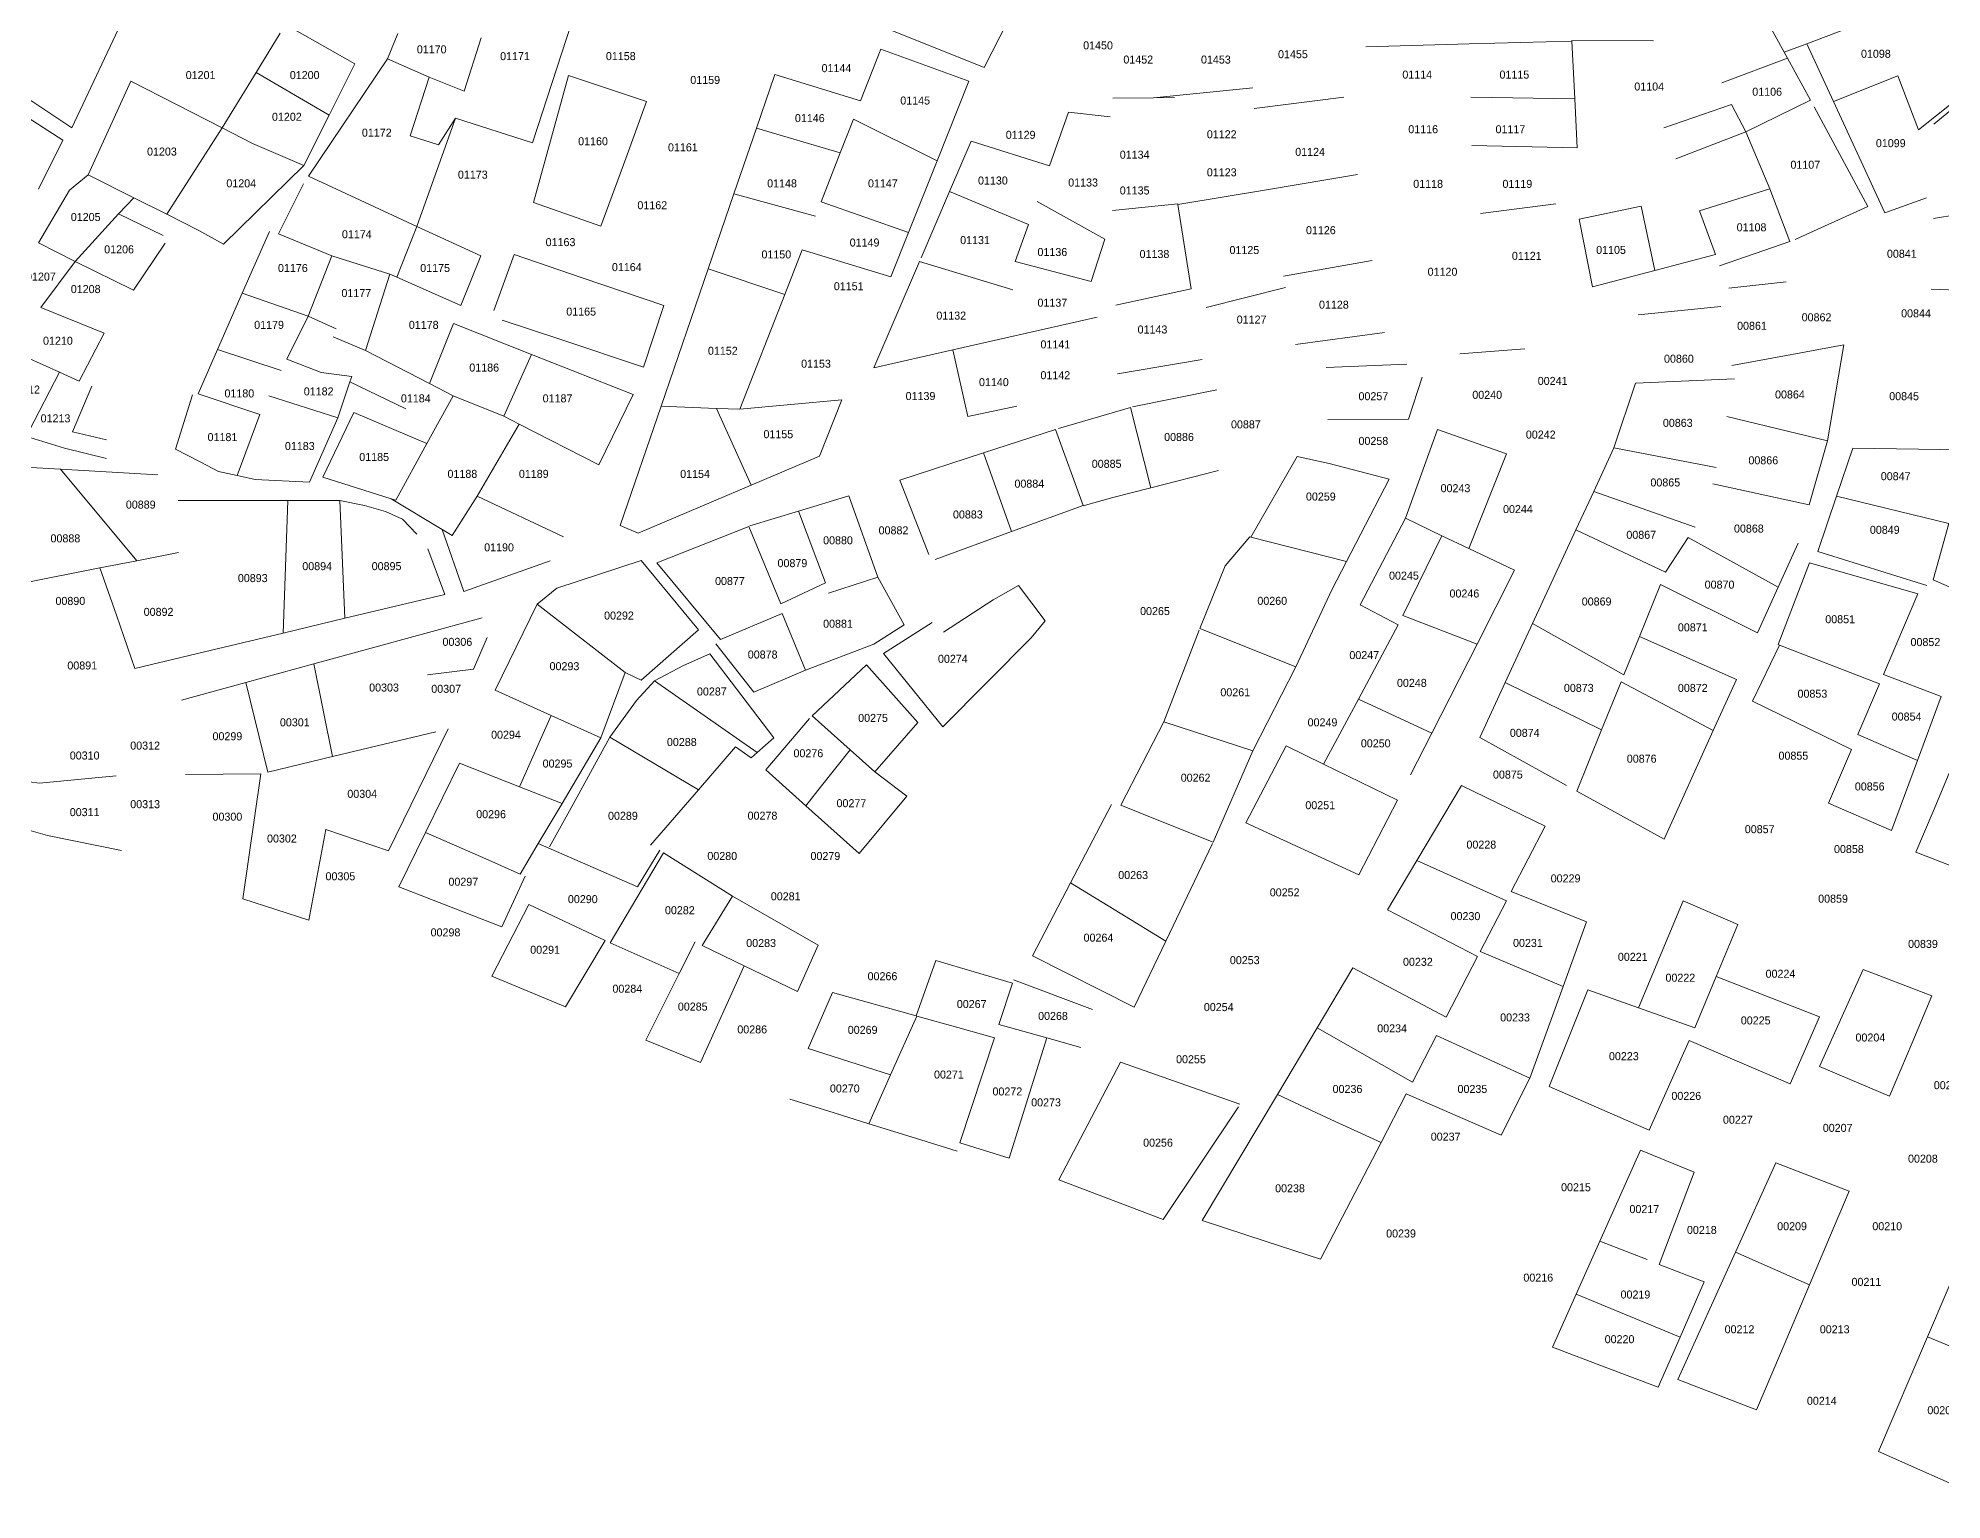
# Model space of a CAD drawing. Header units: metres. Extents: x 245232 to 248406, y 1633796 to 1637634.
# Drawn here: x 246330.6 to 246687.4, y 1634234 to 1634507.8 of the extents above; entities that cross this region are included whole.
import ezdxf
from ezdxf.enums import TextEntityAlignment as Align

# ---------------------------------------------------------------- set-up
doc = ezdxf.new("R2010")
doc.units = ezdxf.units.M
doc.header["$MEASUREMENT"] = 0
doc.layers.add('historique_numero_parcelle', color=7, linetype='Continuous')
doc.layers.add('LIMITES_PARCELLES', color=7, linetype='Continuous', lineweight=0, true_color=0xffffff)
doc.styles.add('Style-FANCY', font='FANCY.shx')

msp = doc.modelspace()

# ---------------------------------------------------------------- linework, layer by layer
at = {"layer": 'limites_parcelles'}
for p, q in [((246646.624, 1634525.612), (246657.834, 1634505.199)), ((246347.637, 1634513.843), (246336.945, 1634491.057)), ((246376.862, 1634510.453), (246389.944, 1634503.041)), ((246430.563, 1634510.64), (246423.231, 1634488.228)), ((246494.343, 1634507.77), (246487.597, 1634510.475)), ((246512.363, 1634511.036), (246507.917, 1634502.326)), ((246662.051, 1634506.786), (246672.928, 1634510.878)), ((246371.447, 1634501.419), (246375.946, 1634508.748)), ((246396.111, 1634503.971), (246398.001, 1634508.706)), ((246410.437, 1634497.912), (246413.653, 1634507.91)), ((246507.917, 1634502.326), (246494.343, 1634507.77)), ((246579.448, 1634506.213), (246598.814, 1634506.753)), ((246598.814, 1634506.753), (246618.062, 1634507.291)), ((246618.062, 1634507.291), (246618.056, 1634507.41)), ((246618.056, 1634507.41), (246633.373, 1634507.333)), ((246618.573, 1634496.458), (246618.062, 1634507.291)), ((246657.834, 1634505.199), (246662.051, 1634506.786)), ((246667.053, 1634495.949), (246662.051, 1634506.786)), ((246396.111, 1634503.971), (246381.282, 1634481.958)), ((246389.944, 1634503.041), (246385.135, 1634493.421)), ((246403.896, 1634500.54), (246396.111, 1634503.971)), ((246484.749, 1634496.105), (246488.524, 1634505.744)), ((246488.524, 1634505.744), (246505.06, 1634499.787)), ((246658.434, 1634504.106), (246646.162, 1634499.46)), ((246657.834, 1634505.199), (246658.434, 1634504.106)), ((246662.78, 1634496.19), (246658.434, 1634504.106)), ((246339.993, 1634482.196), (246347.988, 1634499.786)), ((246347.988, 1634499.786), (246365.079, 1634491.044)), ((246365.079, 1634491.044), (246371.447, 1634501.419)), ((246371.447, 1634501.419), (246385.135, 1634493.421)), ((246400.344, 1634489.551), (246403.916, 1634500.531)), ((246403.916, 1634500.531), (246403.896, 1634500.54)), ((246403.896, 1634500.54), (246410.437, 1634497.912)), ((246423.416, 1634477.023), (246430.031, 1634500.836)), ((246430.031, 1634500.836), (246444.621, 1634495.931)), ((246465.211, 1634490.962), (246468.659, 1634501.028)), ((246468.659, 1634501.028), (246484.749, 1634496.105)), ((246505.06, 1634499.787), (246499.093, 1634484.84)), ((246679.121, 1634500.794), (246667.053, 1634495.949)), ((246683.036, 1634490.635), (246679.121, 1634500.794)), ((246685.894, 1634491.692), (246694.747, 1634499.011)), ((246336.945, 1634491.057), (246325.092, 1634498.888)), ((246444.621, 1634495.931), (246440.738, 1634485.314)), ((246539.655, 1634496.663), (246532.03, 1634496.593)), ((246558.24, 1634498.501), (246539.655, 1634496.663)), ((246543.565, 1634496.699), (246539.655, 1634496.663)), ((246558.508, 1634494.64), (246575.336, 1634496.757)), ((246618.573, 1634496.458), (246599.083, 1634496.752)), ((246619.007, 1634487.285), (246618.573, 1634496.458)), ((246650.624, 1634490.294), (246662.78, 1634496.19)), ((246676.686, 1634475.077), (246667.053, 1634495.949)), ((246689.757, 1634496.032), (246683.036, 1634490.635)), ((246324.894, 1634495.371), (246335.252, 1634488.728)), ((246385.135, 1634493.421), (246380.421, 1634483.995)), ((246408.811, 1634492.858), (246401.601, 1634472.567)), ((246408.811, 1634492.858), (246405.636, 1634487.831)), ((246423.231, 1634488.228), (246408.811, 1634492.858)), ((246480.927, 1634486.347), (246483.401, 1634492.664)), ((246483.401, 1634492.664), (246499.093, 1634484.84)), ((246520.162, 1634483.925), (246523.689, 1634493.992)), ((246523.689, 1634493.992), (246531.521, 1634493.099)), ((246647.978, 1634495.374), (246635.278, 1634491.034)), ((246650.624, 1634490.294), (246647.978, 1634495.374)), ((246663.457, 1634494.957), (246673.511, 1634476.304)), ((246335.252, 1634488.728), (246330.701, 1634479.521)), ((246365.079, 1634491.044), (246354.707, 1634474.839)), ((246370.79, 1634488.122), (246365.079, 1634491.044)), ((246405.636, 1634487.831), (246400.344, 1634489.551)), ((246460.998, 1634478.665), (246465.211, 1634490.962)), ((246465.211, 1634490.962), (246480.927, 1634486.347)), ((246501.394, 1634479.074), (246505.452, 1634488.511)), ((246505.452, 1634488.511), (246520.162, 1634483.925)), ((246637.5, 1634485.214), (246650.624, 1634490.294)), ((246650.624, 1634490.294), (246655.175, 1634479.604)), ((246380.421, 1634483.995), (246370.79, 1634488.122)), ((246440.738, 1634485.314), (246436.088, 1634472.601)), ((246480.927, 1634486.347), (246477.324, 1634477.147)), ((246499.093, 1634484.84), (246493.733, 1634471.412)), ((246599.327, 1634487.7), (246619.007, 1634487.285)), ((246336.5, 1634479.338), (246339.993, 1634482.196)), ((246339.993, 1634482.196), (246348.547, 1634477.918)), ((246380.421, 1634483.995), (246365.315, 1634469.221)), ((246381.282, 1634481.958), (246401.601, 1634472.567)), ((246561.16, 1634479.477), (246577.838, 1634482.267)), ((246330.685, 1634469.506), (246336.5, 1634479.338)), ((246348.547, 1634477.918), (246345.641, 1634474.933)), ((246354.707, 1634474.839), (246348.547, 1634477.918)), ((246380.33, 1634480.545), (246375.659, 1634471.202)), ((246456.187, 1634464.619), (246460.998, 1634478.665)), ((246476.274, 1634474.464), (246460.998, 1634478.665)), ((246496.067, 1634466.687), (246501.394, 1634479.074)), ((246516.227, 1634472.893), (246501.394, 1634479.074)), ((246544.197, 1634476.64), (246561.16, 1634479.477)), ((246655.175, 1634479.604), (246641.945, 1634475.477)), ((246655.175, 1634479.604), (246658.865, 1634469.734)), ((246684.518, 1634477.934), (246676.686, 1634475.077)), ((246337.528, 1634465.992), (246345.641, 1634474.933)), ((246345.641, 1634474.933), (246354.069, 1634470.871)), ((246360.736, 1634471.824), (246354.707, 1634474.839)), ((246436.088, 1634472.601), (246423.416, 1634477.023)), ((246477.324, 1634477.147), (246493.733, 1634471.412)), ((246517.82, 1634477.243), (246530.515, 1634470.179)), ((246531.952, 1634475.52), (246544.176, 1634476.776)), ((246544.176, 1634476.776), (246544.197, 1634476.64)), ((246546.686, 1634460.861), (246544.197, 1634476.64)), ((246615.017, 1634476.822), (246600.915, 1634474.982)), ((246631.045, 1634476.324), (246619.411, 1634473.89)), ((246633.616, 1634464.322), (246631.045, 1634476.324)), ((246641.945, 1634475.477), (246644.936, 1634467.308)), ((246673.511, 1634476.304), (246659.885, 1634470.086)), ((246685.832, 1634474.074), (246701.02, 1634476.576)), ((246365.315, 1634469.221), (246360.736, 1634471.824)), ((246368.874, 1634460.066), (246373.939, 1634471.599)), ((246375.659, 1634471.202), (246385.656, 1634467.019)), ((246401.601, 1634472.567), (246397.85, 1634463.027)), ((246401.601, 1634472.567), (246413.59, 1634467.027)), ((246493.733, 1634471.412), (246490.42, 1634463.114)), ((246513.693, 1634465.972), (246516.227, 1634472.893)), ((246619.411, 1634473.89), (246621.929, 1634461.239)), ((246337.528, 1634465.992), (246330.685, 1634469.506)), ((246354.413, 1634469.416), (246348.452, 1634460.641)), ((246385.656, 1634467.019), (246381.211, 1634455.748)), ((246396.548, 1634463.602), (246385.656, 1634467.019)), ((246413.59, 1634467.027), (246409.839, 1634457.732)), ((246416.008, 1634456.782), (246419.846, 1634467.269)), ((246419.846, 1634467.269), (246432.554, 1634462.936)), ((246473.813, 1634468.18), (246470.533, 1634459.806)), ((246490.42, 1634463.114), (246473.813, 1634468.18)), ((246530.515, 1634470.179), (246527.977, 1634462.224)), ((246644.936, 1634467.308), (246633.616, 1634464.322)), ((246658.865, 1634469.734), (246645.73, 1634465.192)), ((246337.528, 1634465.992), (246331.085, 1634457.398)), ((246348.452, 1634460.641), (246337.528, 1634465.992)), ((246391.98, 1634449.332), (246396.548, 1634463.602)), ((246396.548, 1634463.602), (246397.85, 1634463.027)), ((246447.375, 1634438.896), (246456.187, 1634464.619)), ((246456.187, 1634464.619), (246470.533, 1634459.806)), ((246487.208, 1634446.048), (246495.762, 1634465.977)), ((246495.762, 1634465.977), (246513.25, 1634460.664)), ((246527.977, 1634462.224), (246513.693, 1634465.972)), ((246563.999, 1634463.244), (246580.614, 1634466.19)), ((246621.929, 1634461.239), (246633.616, 1634464.322)), ((246364.239, 1634449.509), (246368.874, 1634460.066)), ((246381.211, 1634455.748), (246368.874, 1634460.066)), ((246409.839, 1634457.732), (246397.85, 1634463.027)), ((246432.554, 1634462.936), (246447.859, 1634457.716)), ((246470.533, 1634459.806), (246462.112, 1634438.303)), ((246532.579, 1634457.797), (246546.686, 1634460.861)), ((246564.37, 1634461.122), (246549.526, 1634457.39)), ((246647.444, 1634460.972), (246658.186, 1634462.151)), ((246693.563, 1634460.488), (246685.411, 1634460.826)), ((246331.085, 1634457.398), (246342.983, 1634452.589)), ((246447.859, 1634457.716), (246444.036, 1634446.212)), ((246630.44, 1634456.002), (246645.933, 1634457.564)), ((246342.983, 1634452.589), (246338.326, 1634443.593)), ((246381.212, 1634455.748), (246377.188, 1634447.667)), ((246381.212, 1634455.748), (246381.211, 1634455.748)), ((246386.45, 1634453.366), (246381.212, 1634455.748)), ((246403.95, 1634443.114), (246408.481, 1634454.361)), ((246408.481, 1634454.361), (246423.067, 1634448.595)), ((246428.35, 1634451.441), (246417.587, 1634455.028)), ((246512.511, 1634451.804), (246529.087, 1634455.574)), ((246582.943, 1634452.703), (246566.242, 1634450.421)), ((246334.614, 1634445.252), (246325.442, 1634449.352)), ((246364.239, 1634449.509), (246360.578, 1634441.172)), ((246376.139, 1634445.586), (246364.239, 1634449.509)), ((246391.979, 1634449.332), (246385.927, 1634451.847)), ((246403.95, 1634443.114), (246391.979, 1634449.332)), ((246391.979, 1634449.332), (246391.98, 1634449.332)), ((246444.036, 1634446.212), (246428.35, 1634451.441)), ((246502.006, 1634449.414), (246487.208, 1634446.048)), ((246502.006, 1634449.414), (246512.511, 1634451.804)), ((246504.849, 1634436.959), (246502.006, 1634449.414)), ((246597.038, 1634448.674), (246609.239, 1634449.605)), ((246659.278, 1634448.571), (246669.005, 1634450.367)), ((246669.005, 1634450.367), (246665.935, 1634432.376)), ((246377.188, 1634447.667), (246383.633, 1634445.183)), ((246423.067, 1634448.595), (246417.883, 1634437.015)), ((246423.067, 1634448.595), (246442.136, 1634441.057)), ((246548.772, 1634447.637), (246532.897, 1634444.938)), ((246572.002, 1634446.142), (246587.12, 1634446.733)), ((246648.024, 1634446.492), (246659.278, 1634448.571)), ((246334.614, 1634445.252), (246328.907, 1634434.279)), ((246338.326, 1634443.593), (246334.614, 1634445.252)), ((246340.654, 1634442.64), (246337.056, 1634434.068)), ((246383.633, 1634445.183), (246389.384, 1634444.471)), ((246389.04, 1634443.438), (246386.792, 1634436.675)), ((246389.384, 1634444.471), (246389.04, 1634443.438)), ((246399.52, 1634438.417), (246389.04, 1634443.438)), ((246403.95, 1634443.114), (246408.358, 1634440.825)), ((246535.728, 1634438.733), (246551.497, 1634441.961)), ((246589.994, 1634444.29), (246587.43, 1634436.435)), ((246625.93, 1634431.106), (246629.952, 1634443.171)), ((246629.952, 1634443.171), (246648.495, 1634444.001)), ((246356.344, 1634430.853), (246359.519, 1634441.04)), ((246360.578, 1634441.172), (246372.163, 1634437.333)), ((246373.852, 1634440.846), (246386.792, 1634436.675)), ((246403.454, 1634431.891), (246408.358, 1634440.825)), ((246408.358, 1634440.825), (246417.883, 1634437.015)), ((246442.136, 1634441.057), (246435.666, 1634427.88)), ((246439.71, 1634416.521), (246447.375, 1634438.896)), ((246457.748, 1634438.478), (246447.375, 1634438.896)), ((246464.21, 1634424.093), (246457.748, 1634438.478)), ((246462.112, 1634438.303), (246457.748, 1634438.478)), ((246462.112, 1634438.303), (246481.223, 1634440.076)), ((246481.223, 1634440.076), (246477.016, 1634429.539)), ((246514.005, 1634438.905), (246504.849, 1634436.959)), ((246521.811, 1634434.712), (246535.344, 1634438.622)), ((246535.344, 1634438.622), (246539.108, 1634423.565)), ((246372.163, 1634437.333), (246367.934, 1634425.875)), ((246386.792, 1634436.675), (246381.463, 1634424.668)), ((246383.954, 1634425.59), (246389.759, 1634437.709)), ((246389.759, 1634437.709), (246397.682, 1634434.343)), ((246420.736, 1634435.544), (246412.899, 1634422.056)), ((246417.883, 1634437.015), (246420.736, 1634435.544)), ((246435.666, 1634427.88), (246420.736, 1634435.544)), ((246587.43, 1634436.435), (246572.289, 1634436.397)), ((246665.935, 1634432.376), (246647.057, 1634436.964)), ((246335.574, 1634430.999), (246329.025, 1634433.004)), ((246337.056, 1634434.068), (246343.406, 1634432.586)), ((246397.619, 1634421.262), (246403.454, 1634431.891)), ((246397.682, 1634434.343), (246403.454, 1634431.891)), ((246507.795, 1634430.133), (246521.273, 1634434.536)), ((246521.273, 1634434.536), (246526.457, 1634420.302)), ((246586.878, 1634417.876), (246592.871, 1634434.516)), ((246592.871, 1634434.516), (246605.813, 1634429.952)), ((246662.489, 1634420.381), (246665.935, 1634432.376)), ((246343.406, 1634429.094), (246335.574, 1634430.999)), ((246360.974, 1634428.472), (246356.344, 1634430.853)), ((246364.414, 1634426.62), (246360.974, 1634428.472)), ((246477.016, 1634429.539), (246464.21, 1634424.093)), ((246492.07, 1634424.995), (246507.795, 1634430.133)), ((246513.039, 1634415.392), (246507.795, 1634430.133)), ((246557.899, 1634414.354), (246566.578, 1634429.473)), ((246566.578, 1634429.473), (246572.531, 1634428.15)), ((246572.531, 1634428.15), (246583.776, 1634425.24)), ((246605.813, 1634429.952), (246598.72, 1634412.231)), ((246622.132, 1634422.908), (246625.93, 1634431.106)), ((246645.105, 1634427.406), (246625.93, 1634431.106)), ((246667.652, 1634422.009), (246670.698, 1634431)), ((246670.698, 1634431), (246691.19, 1634430.731)), ((246329.211, 1634427.427), (246334.807, 1634427.091)), ((246334.807, 1634427.091), (246349.111, 1634409.929)), ((246334.807, 1634427.091), (246353.024, 1634425.998)), ((246367.934, 1634425.875), (246364.414, 1634426.62)), ((246371.293, 1634425.165), (246367.934, 1634425.875)), ((246381.463, 1634424.668), (246371.293, 1634425.165)), ((246396.794, 1634421.523), (246383.954, 1634425.59)), ((246464.21, 1634424.093), (246443.044, 1634415.093)), ((246497.522, 1634411.111), (246492.07, 1634424.995)), ((246551.814, 1634426.827), (246539.108, 1634423.565)), ((246583.776, 1634425.24), (246575.815, 1634409.808)), ((246644.473, 1634424.316), (246662.489, 1634420.381)), ((246356.834, 1634421.235), (246377.401, 1634421.235)), ((246377.401, 1634421.235), (246376.543, 1634396.392)), ((246377.401, 1634421.235), (246382.392, 1634421.235)), ((246382.392, 1634421.235), (246387.155, 1634421.235)), ((246387.155, 1634421.235), (246388.096, 1634399.146)), ((246387.155, 1634421.235), (246391.759, 1634420.283)), ((246406.323, 1634415.78), (246396.794, 1634421.523)), ((246396.794, 1634421.523), (246397.619, 1634421.262)), ((246408.203, 1634414.647), (246412.899, 1634422.056)), ((246412.899, 1634422.056), (246429.039, 1634414.383)), ((246473.121, 1634419.239), (246482.568, 1634422.113)), ((246482.568, 1634422.113), (246487.997, 1634406.877)), ((246532.023, 1634421.747), (246526.478, 1634420.243)), ((246539.108, 1634423.565), (246532.023, 1634421.747)), ((246618.81, 1634415.74), (246622.132, 1634422.908)), ((246641.125, 1634416.207), (246622.132, 1634422.908)), ((246664.136, 1634411.632), (246667.652, 1634422.009)), ((246667.652, 1634422.009), (246688.667, 1634416.913)), ((246391.759, 1634420.283), (246395.727, 1634419.172)), ((246395.727, 1634419.172), (246398.903, 1634417.743)), ((246398.903, 1634417.743), (246401.601, 1634414.885)), ((246463.972, 1634416.455), (246473.121, 1634419.239)), ((246478.172, 1634405.792), (246473.121, 1634419.239)), ((246526.457, 1634420.302), (246513.039, 1634415.392)), ((246526.478, 1634420.243), (246526.457, 1634420.302)), ((246578.38, 1634401.669), (246586.878, 1634417.876)), ((246593.697, 1634414.626), (246586.878, 1634417.876)), ((246688.667, 1634416.913), (246685.726, 1634406.341)), ((246410.385, 1634404.196), (246406.323, 1634415.78)), ((246406.323, 1634415.78), (246408.203, 1634414.647)), ((246443.044, 1634415.093), (246439.71, 1634416.521)), ((246446.563, 1634409.523), (246463.77, 1634416.375)), ((246463.77, 1634416.375), (246469.812, 1634401.876)), ((246513.039, 1634415.392), (246498.739, 1634410.158)), ((246557.71, 1634414.402), (246553.084, 1634408.968)), ((246557.899, 1634414.354), (246557.71, 1634414.402)), ((246575.815, 1634409.808), (246557.899, 1634414.354)), ((246593.697, 1634414.626), (246586.391, 1634399.692)), ((246598.72, 1634412.231), (246593.697, 1634414.626)), ((246610.669, 1634398.169), (246618.81, 1634415.74)), ((246618.81, 1634415.74), (246635.583, 1634407.806)), ((246635.583, 1634407.806), (246639.867, 1634414.301)), ((246639.867, 1634414.301), (246656.708, 1634404.985)), ((246349.111, 1634409.929), (246342.198, 1634408.572)), ((246349.111, 1634409.929), (246356.91, 1634411.46)), ((246403.665, 1634412.187), (246406.84, 1634403.614)), ((246426.591, 1634409.885), (246410.385, 1634404.196)), ((246427.829, 1634404.789), (246443.599, 1634409.975)), ((246443.599, 1634409.975), (246454.394, 1634396.957)), ((246575.815, 1634409.808), (246573.06, 1634404.47)), ((246598.72, 1634412.231), (246607.304, 1634408.14)), ((246660.432, 1634413.22), (246656.708, 1634404.985)), ((246684.562, 1634405.282), (246664.136, 1634411.632)), ((246342.198, 1634408.572), (246327.419, 1634405.671)), ((246345.27, 1634399.746), (246342.198, 1634408.572)), ((246458.469, 1634395.183), (246446.563, 1634409.523)), ((246487.997, 1634406.877), (246478.702, 1634403.887)), ((246487.997, 1634406.877), (246492.918, 1634397.934)), ((246553.084, 1634408.968), (246548.323, 1634397.256)), ((246607.304, 1634408.14), (246600.266, 1634394.294)), ((246656.698, 1634394.232), (246662.549, 1634409.516)), ((246662.549, 1634409.516), (246682.883, 1634403.716)), ((246685.726, 1634406.341), (246694.299, 1634402.636)), ((246406.84, 1634403.614), (246388.096, 1634399.146)), ((246424.125, 1634401.773), (246427.829, 1634404.789)), ((246469.812, 1634401.876), (246478.172, 1634405.792)), ((246509.56, 1634402.618), (246514.323, 1634405.263)), ((246514.323, 1634405.263), (246519.35, 1634398.649)), ((246573.06, 1634404.47), (246566.314, 1634390.05)), ((246634.632, 1634405.457), (246630.706, 1634395.76)), ((246652.845, 1634396.445), (246634.632, 1634405.457)), ((246656.708, 1634404.985), (246652.845, 1634396.445)), ((246682.883, 1634403.716), (246676.424, 1634388.591)), ((246348.744, 1634389.765), (246345.27, 1634399.746)), ((246388.096, 1634399.146), (246376.543, 1634396.392)), ((246402.414, 1634396.12), (246413.807, 1634399.233)), ((246416.238, 1634385.667), (246424.125, 1634401.773)), ((246440.635, 1634389.02), (246424.125, 1634401.773)), ((246470.023, 1634400.077), (246458.469, 1634395.183)), ((246474.398, 1634389.462), (246470.023, 1634400.077)), ((246500.3, 1634396.532), (246509.56, 1634402.618)), ((246585.52, 1634397.911), (246578.38, 1634401.669)), ((246586.391, 1634399.692), (246600.266, 1634394.294)), ((246376.543, 1634396.392), (246360.501, 1634392.568)), ((246382.253, 1634390.611), (246402.414, 1634396.12)), ((246414.759, 1634395.581), (246412.219, 1634389.619)), ((246454.394, 1634396.957), (246443.599, 1634387.538)), ((246492.918, 1634397.934), (246487.256, 1634394.283)), ((246489.055, 1634392.563), (246498.183, 1634398.384)), ((246519.35, 1634398.649), (246516.704, 1634395.474)), ((246541.575, 1634379.731), (246548.19, 1634396.929)), ((246548.323, 1634397.256), (246566.314, 1634390.05)), ((246578.028, 1634383.983), (246585.52, 1634397.911)), ((246605.549, 1634387.12), (246610.669, 1634398.169)), ((246627.798, 1634388.576), (246610.669, 1634398.169)), ((246630.706, 1634395.76), (246627.798, 1634388.576)), ((246630.706, 1634395.76), (246648.877, 1634387.672)), ((246360.501, 1634392.568), (246348.744, 1634389.765)), ((246451.536, 1634390.29), (246456.51, 1634392.512)), ((246456.51, 1634392.512), (246468.47, 1634376.743)), ((246464.713, 1634385.287), (246457.622, 1634394.389)), ((246487.256, 1634394.283), (246474.398, 1634389.462)), ((246500.168, 1634378.805), (246489.055, 1634392.563)), ((246516.704, 1634395.474), (246500.168, 1634378.805)), ((246600.266, 1634394.294), (246591.797, 1634377.631)), ((246651.91, 1634383.613), (246656.964, 1634394.129)), ((246656.964, 1634394.129), (246656.698, 1634394.232)), ((246656.964, 1634394.129), (246675.702, 1634386.899)), ((246369.534, 1634387.136), (246382.253, 1634390.611)), ((246382.253, 1634390.611), (246385.802, 1634373.251)), ((246412.219, 1634389.619), (246403.551, 1634388.573)), ((246440.635, 1634389.02), (246436.084, 1634376.743)), ((246443.599, 1634387.538), (246440.635, 1634389.02)), ((246446.139, 1634387.432), (246451.536, 1634390.29)), ((246474.401, 1634389.454), (246464.713, 1634385.287)), ((246474.398, 1634389.462), (246474.401, 1634389.454)), ((246475.655, 1634380.853), (246485.88, 1634390.447)), ((246485.88, 1634390.447), (246495.476, 1634379.621)), ((246566.314, 1634390.05), (246558.252, 1634374.324)), ((246676.424, 1634388.591), (246687.284, 1634384.471)), ((246357.45, 1634383.834), (246369.534, 1634387.136)), ((246369.534, 1634387.136), (246373.651, 1634370.341)), ((246426.767, 1634380.933), (246416.238, 1634385.667)), ((246442.752, 1634383.728), (246446.139, 1634387.432)), ((246465.354, 1634374.017), (246446.139, 1634387.432)), ((246600.765, 1634376.796), (246605.549, 1634387.12)), ((246623.608, 1634378.226), (246605.549, 1634387.12)), ((246623.608, 1634378.226), (246627.269, 1634387.267)), ((246627.269, 1634387.267), (246644.549, 1634378.102)), ((246648.877, 1634387.672), (246644.549, 1634378.102)), ((246675.702, 1634386.899), (246671.623, 1634377.349)), ((246437.778, 1634376.849), (246442.752, 1634383.728)), ((246571.496, 1634371.839), (246578.028, 1634383.983)), ((246591.797, 1634377.631), (246578.028, 1634383.983)), ((246670.429, 1634374.552), (246651.91, 1634383.613)), ((246687.284, 1634384.471), (246682.825, 1634372.513)), ((246385.802, 1634373.251), (246405.162, 1634377.887)), ((246407.457, 1634378.436), (246396.271, 1634355.591)), ((246420.806, 1634367.596), (246426.767, 1634380.933)), ((246436.084, 1634376.743), (246426.767, 1634380.933)), ((246466.962, 1634370.735), (246475.164, 1634380.393)), ((246482.764, 1634374.526), (246475.655, 1634380.853)), ((246495.476, 1634379.621), (246487.434, 1634370.37)), ((246541.575, 1634379.731), (246533.505, 1634364.121)), ((246541.575, 1634379.731), (246558.252, 1634374.324)), ((246618.966, 1634366.76), (246623.608, 1634378.226)), ((246644.549, 1634378.102), (246635.35, 1634357.763)), ((246436.084, 1634376.743), (246428.803, 1634364.471)), ((246430.507, 1634363.667), (246437.778, 1634376.849)), ((246437.778, 1634376.849), (246454.345, 1634367.013)), ((246461.273, 1634375.05), (246454.345, 1634367.013)), ((246464.236, 1634373.039), (246461.273, 1634375.05)), ((246468.47, 1634376.743), (246465.354, 1634374.017)), ((246477.446, 1634367.749), (246482.764, 1634374.526)), ((246482.764, 1634374.526), (246487.434, 1634370.37)), ((246550.804, 1634357.209), (246558.252, 1634374.324)), ((246556.963, 1634360.824), (246564.515, 1634375.226)), ((246564.515, 1634375.226), (246571.496, 1634371.839)), ((246591.797, 1634377.631), (246587.83, 1634369.828)), ((246617.04, 1634367.817), (246600.765, 1634376.796)), ((246666.151, 1634364.534), (246670.429, 1634374.552)), ((246671.623, 1634377.349), (246682.825, 1634372.513)), ((246373.651, 1634370.341), (246385.802, 1634373.251)), ((246385.802, 1634373.251), (246385.802, 1634373.251)), ((246403.177, 1634358.994), (246409.544, 1634371.997)), ((246409.544, 1634371.997), (246420.806, 1634367.596)), ((246465.354, 1634374.017), (246464.236, 1634373.039)), ((246474.5, 1634363.995), (246466.962, 1634370.735)), ((246571.496, 1634371.839), (246585.38, 1634365.104)), ((246682.825, 1634372.513), (246677.944, 1634359.423)), ((246316.917, 1634370.023), (246330.887, 1634368.276)), ((246330.887, 1634368.276), (246345.246, 1634369.658)), ((246372.321, 1634370.023), (246358.244, 1634369.864)), ((246368.998, 1634346.615), (246372.321, 1634370.023)), ((246420.806, 1634367.596), (246420.806, 1634367.596)), ((246420.806, 1634367.596), (246428.803, 1634364.471)), ((246454.345, 1634367.013), (246445.398, 1634356.635)), ((246474.5, 1634363.995), (246477.446, 1634367.749)), ((246487.434, 1634370.37), (246493.413, 1634365.807)), ((246588.969, 1634353.749), (246597.355, 1634367.817)), ((246597.355, 1634367.817), (246613.05, 1634360.238)), ((246685.735, 1634362.949), (246688.771, 1634370.153)), ((246428.803, 1634364.471), (246424.338, 1634356.947)), ((246426.454, 1634356.317), (246430.507, 1634363.667)), ((246484.457, 1634355.091), (246474.5, 1634363.995)), ((246493.413, 1634365.807), (246484.457, 1634355.091)), ((246524.105, 1634349.577), (246531.785, 1634364.253)), ((246533.505, 1634364.121), (246540.645, 1634361.268)), ((246585.38, 1634365.104), (246578.121, 1634351.11)), ((246635.35, 1634357.763), (246618.966, 1634366.76)), ((246677.944, 1634359.423), (246666.151, 1634364.534)), ((246540.645, 1634361.268), (246550.804, 1634357.209)), ((246578.121, 1634351.11), (246556.963, 1634360.824)), ((246613.05, 1634360.238), (246606.674, 1634347.944)), ((246682.525, 1634355.332), (246685.735, 1634362.949)), ((246332.368, 1634358.434), (246329.331, 1634359.317)), ((246346.23, 1634355.625), (246332.368, 1634358.434)), ((246384.497, 1634359.553), (246381.366, 1634342.578)), ((246396.271, 1634355.591), (246384.497, 1634359.553)), ((246398.212, 1634348.855), (246403.177, 1634358.994)), ((246403.177, 1634358.994), (246414.483, 1634354.06)), ((246420.95, 1634351.237), (246424.338, 1634356.947)), ((246442.961, 1634348.83), (246424.338, 1634356.947)), ((246550.703, 1634356.977), (246541.952, 1634338.687)), ((246414.483, 1634354.06), (246420.95, 1634351.237)), ((246437.804, 1634338.346), (246447.825, 1634355.219)), ((246447.091, 1634355.682), (246442.961, 1634348.83)), ((246447.825, 1634355.219), (246460.733, 1634347.082)), ((246583.487, 1634344.552), (246588.969, 1634353.749)), ((246605.774, 1634346.208), (246588.969, 1634353.749)), ((246699.229, 1634348.89), (246682.525, 1634355.332)), ((246421.903, 1634350.814), (246417.495, 1634341.332)), ((246516.969, 1634335.942), (246524.105, 1634349.577)), ((246524.105, 1634349.577), (246533.402, 1634343.904)), ((246381.366, 1634342.578), (246368.998, 1634346.615)), ((246417.495, 1634341.332), (246398.212, 1634348.855)), ((246460.733, 1634347.082), (246455.075, 1634337.84)), ((246460.733, 1634347.082), (246476.806, 1634337.944)), ((246600.846, 1634336.706), (246605.774, 1634346.208)), ((246606.674, 1634347.944), (246620.787, 1634342.255)), ((246630.533, 1634326.162), (246638.885, 1634346.232)), ((246638.885, 1634346.232), (246649.148, 1634341.81)), ((246415.659, 1634332.081), (246422.596, 1634345.529)), ((246422.596, 1634345.529), (246436.893, 1634338.763)), ((246533.402, 1634343.904), (246541.952, 1634338.687)), ((246600.357, 1634335.763), (246583.487, 1634344.552)), ((246620.787, 1634342.255), (246616.402, 1634330.18)), ((246436.893, 1634338.763), (246429.43, 1634326.385)), ((246450.757, 1634332.617), (246453.726, 1634338.554)), ((246541.952, 1634338.687), (246536.019, 1634326.285)), ((246649.148, 1634341.81), (246645.083, 1634332.041)), ((246450.757, 1634332.617), (246437.804, 1634338.346)), ((246455.075, 1634337.84), (246462.903, 1634334.059)), ((246476.806, 1634337.944), (246472.915, 1634329.224)), ((246495.166, 1634324.669), (246498.845, 1634335.016)), ((246498.845, 1634335.016), (246513.188, 1634330.809)), ((246536.019, 1634326.285), (246516.969, 1634335.942)), ((246594.465, 1634324.401), (246600.357, 1634335.763)), ((246616.402, 1634330.18), (246600.846, 1634336.706)), ((246429.43, 1634326.385), (246415.659, 1634332.081)), ((246444.52, 1634320.143), (246450.757, 1634332.617)), ((246462.903, 1634334.059), (246454.755, 1634315.909)), ((246472.915, 1634329.224), (246462.903, 1634334.059)), ((246513.397, 1634331.445), (246528.213, 1634325.888)), ((246570.292, 1634322.417), (246576.991, 1634333.654)), ((246576.991, 1634333.654), (246594.465, 1634324.401)), ((246641.077, 1634322.412), (246645.083, 1634332.041)), ((246645.083, 1634332.041), (246664.437, 1634324.492)), ((246664.426, 1634315.18), (246672.656, 1634333.368)), ((246672.656, 1634333.368), (246685.531, 1634328.422)), ((246474.945, 1634318.526), (246479.484, 1634329.055)), ((246479.484, 1634329.055), (246495.166, 1634324.669)), ((246513.188, 1634330.809), (246510.638, 1634323.06)), ((246616.402, 1634330.18), (246610.161, 1634312.995)), ((246613.777, 1634311.427), (246621.011, 1634329.549)), ((246621.011, 1634329.549), (246630.533, 1634326.162)), ((246685.531, 1634328.422), (246681.797, 1634319.612)), ((246490.376, 1634313.643), (246495.293, 1634324.633)), ((246495.166, 1634324.669), (246495.293, 1634324.633)), ((246495.293, 1634324.633), (246502.975, 1634322.474)), ((246630.533, 1634326.162), (246641.077, 1634322.412)), ((246664.437, 1634324.492), (246658.971, 1634311.932)), ((246502.975, 1634322.474), (246509.813, 1634320.551)), ((246510.638, 1634323.06), (246519.629, 1634320.538)), ((246562.846, 1634309.926), (246570.292, 1634322.417)), ((246570.292, 1634322.417), (246588.166, 1634312.256)), ((246588.166, 1634312.256), (246592.699, 1634320.995)), ((246592.699, 1634320.995), (246610.161, 1634312.995)), ((246454.755, 1634315.909), (246444.52, 1634320.143)), ((246490.376, 1634313.643), (246474.945, 1634318.526)), ((246509.813, 1634320.551), (246503.343, 1634300.885)), ((246512.573, 1634298.015), (246519.629, 1634320.538)), ((246526.032, 1634318.742), (246519.629, 1634320.538)), ((246640.028, 1634320.056), (246632.559, 1634303.282)), ((246648.573, 1634316.392), (246640.028, 1634320.056)), ((246681.797, 1634319.612), (246677.556, 1634309.604)), ((246486.269, 1634304.463), (246490.376, 1634313.643)), ((246521.896, 1634293.945), (246533.448, 1634315.976)), ((246533.448, 1634315.976), (246555.839, 1634308.153)), ((246658.971, 1634311.932), (246648.573, 1634316.392)), ((246677.556, 1634309.604), (246664.426, 1634315.18)), ((246548.778, 1634286.325), (246562.846, 1634309.926)), ((246562.846, 1634309.926), (246572.209, 1634305.597)), ((246587.02, 1634310.045), (246582.295, 1634300.934)), ((246604.767, 1634302.347), (246587.02, 1634310.045)), ((246610.161, 1634312.995), (246604.767, 1634302.347)), ((246632.559, 1634303.282), (246613.777, 1634311.427)), ((246478.595, 1634306.859), (246471.46, 1634309.087)), ((246486.269, 1634304.463), (246478.595, 1634306.859)), ((246555.551, 1634307.598), (246541.475, 1634286.537)), ((246495.012, 1634301.733), (246486.269, 1634304.463)), ((246572.209, 1634305.597), (246582.295, 1634300.934)), ((246502.813, 1634299.298), (246495.012, 1634301.733)), ((246503.343, 1634300.885), (246512.573, 1634298.015)), ((246582.295, 1634300.934), (246570.954, 1634279.067)), ((246623.283, 1634282.449), (246630.875, 1634299.501)), ((246630.875, 1634299.501), (246640.95, 1634295.407)), ((246648.701, 1634280.427), (246656.267, 1634297.147)), ((246656.267, 1634297.147), (246670.035, 1634291.859)), ((246541.475, 1634286.537), (246521.896, 1634293.945)), ((246640.95, 1634295.407), (246634.414, 1634278.112)), ((246670.035, 1634291.859), (246666.334, 1634283.127)), ((246560.774, 1634282.399), (246548.778, 1634286.325)), ((246570.954, 1634279.067), (246560.774, 1634282.399)), ((246618.86, 1634272.516), (246623.283, 1634282.449)), ((246632.125, 1634279.003), (246623.283, 1634282.449)), ((246666.334, 1634283.127), (246662.582, 1634274.274)), ((246684.702, 1634264.538), (246692.061, 1634281.758)), ((246634.414, 1634278.112), (246642.825, 1634274.834)), ((246637.89, 1634256.533), (246648.701, 1634280.427)), ((246662.582, 1634274.274), (246648.701, 1634280.427)), ((246642.825, 1634274.834), (246638.331, 1634264.509)), ((246662.582, 1634274.274), (246657.129, 1634261.407)), ((246614.445, 1634262.601), (246618.86, 1634272.516)), ((246638.331, 1634264.509), (246618.86, 1634272.516)), ((246638.331, 1634264.509), (246634.238, 1634255.104)), ((246675.513, 1634243.039), (246684.702, 1634264.538)), ((246684.702, 1634264.538), (246703.694, 1634256.691)), ((246624.572, 1634258.765), (246614.445, 1634262.601)), ((246657.129, 1634261.407), (246652.652, 1634250.844)), ((246634.238, 1634255.104), (246624.572, 1634258.765)), ((246652.652, 1634250.844), (246637.89, 1634256.533)), ((246695.967, 1634233.993), (246675.513, 1634243.039))]:
    msp.add_line(p, q, dxfattribs=at)

# ---------------------------------------------------------------- texts
at = {"layer": 'historique_numero_parcelle', "style": 'Style-FANCY'}
for s, p in [('01170', (246404.369, 1634505.732)), ('01450', (246529.245, 1634506.476)), ('01171', (246419.975, 1634504.456)), ('01158', (246439.801, 1634504.463)), ('01144', (246480.215, 1634502.208)), ('01452', (246536.782, 1634503.817)), ('01453', (246551.326, 1634503.817)), ('01455', (246565.764, 1634504.828)), ('01098', (246675.02, 1634504.903)), ('01201', (246361.053, 1634500.912)), ('01200', (246380.56, 1634500.912)), ('01159', (246455.619, 1634499.997)), ('01114', (246589.063, 1634501.002)), ('01115', (246607.27, 1634501.002)), ('01104', (246632.536, 1634498.77)), ('01145', (246494.971, 1634496.148)), ('01106', (246654.644, 1634497.793)), ('01202', (246377.216, 1634493.097)), ('01146', (246475.225, 1634492.852)), ('01172', (246394.072, 1634490.129)), ('01160', (246434.599, 1634488.514)), ('01129', (246514.737, 1634489.719)), ('01122', (246552.424, 1634489.825)), ('01116', (246590.178, 1634490.769)), ('01117', (246606.526, 1634490.769)), ('01099', (246677.807, 1634488.157)), ('01203', (246353.808, 1634486.585)), ('01161', (246451.438, 1634487.371)), ('01134', (246536.102, 1634485.997)), ('01124', (246568.985, 1634486.529)), ('01107', (246661.796, 1634484.117)), ('01204', (246368.67, 1634480.631)), ('01173', (246412.066, 1634482.261)), ('01148', (246470.023, 1634480.624)), ('01147', (246488.92, 1634480.624)), ('01130', (246509.535, 1634481.16)), ('01133', (246526.441, 1634480.787)), ('01123', (246552.424, 1634482.701)), ('01118', (246591.107, 1634480.535)), ('01119', (246607.827, 1634480.535)), ('01135', (246536.102, 1634479.299)), ('01205', (246339.516, 1634474.324)), ('01162', (246445.706, 1634476.526)), ('01174', (246390.33, 1634471.096)), ('01131', (246506.191, 1634469.995)), ('01126', (246571.002, 1634471.856)), ('01108', (246651.718, 1634472.394)), ('01206', (246345.779, 1634468.264)), ('01163', (246428.508, 1634469.615)), ('01150', (246468.955, 1634467.314)), ('01149', (246485.49, 1634469.546)), ('01136', (246520.682, 1634467.763)), ('01138', (246539.818, 1634467.39)), ('01125', (246556.671, 1634468.135)), ('01121', (246609.592, 1634467.045)), ('01105', (246625.383, 1634468.161)), ('00841', (246679.883, 1634467.442)), ('01207', (246331.129, 1634463.16)), ('01176', (246378.347, 1634464.77)), ('01175', (246405.006, 1634464.77)), ('01164', (246440.929, 1634464.936)), ('01120', (246593.8, 1634464.068)), ('01208', (246339.516, 1634460.821)), ('01177', (246390.237, 1634460.072)), ('01151', (246482.517, 1634461.359)), ('01165', (246432.376, 1634456.603)), ('01132', (246501.733, 1634455.854)), ('01137', (246520.682, 1634458.273)), ('01128', (246573.444, 1634457.901)), ('00862', (246663.9, 1634455.538)), ('00844', (246682.537, 1634456.278)), ('01179', (246373.888, 1634454.118)), ('01178', (246402.87, 1634454.118)), ('01143', (246539.446, 1634453.249)), ('01127', (246558.024, 1634455.11)), ('00861', (246651.798, 1634453.943)), ('01210', (246334.314, 1634451.145)), ('01152', (246458.923, 1634449.265)), ('01141', (246521.24, 1634450.458)), ('01186', (246414.203, 1634446.117)), ('01153', (246476.386, 1634446.846)), ('01142', (246521.24, 1634444.69)), ('00860', (246638.103, 1634447.776)), ('01212', (246328.157, 1634442.002)), ('01180', (246368.315, 1634441.279)), ('01182', (246383.177, 1634441.651)), ('01140', (246509.721, 1634443.387)), ('00241', (246614.438, 1634443.616)), ('01184', (246401.384, 1634440.348)), ('01187', (246427.95, 1634440.348)), ('01139', (246495.973, 1634440.783)), ('00257', (246580.844, 1634440.752)), ('00240', (246602.176, 1634441.011)), ('00864', (246658.911, 1634441.078)), ('00845', (246680.307, 1634440.754)), ('01213', (246333.863, 1634436.606)), ('00887', (246556.954, 1634435.476)), ('00863', (246637.891, 1634435.761)), ('01181', (246365.156, 1634433.092)), ('01183', (246379.647, 1634431.417)), ('01155', (246469.327, 1634433.635)), ('00886', (246544.417, 1634433.113)), ('00258', (246580.844, 1634432.378)), ('00242', (246612.209, 1634433.568)), ('01185', (246393.581, 1634429.37)), ('00885', (246530.855, 1634428.089)), ('00866', (246653.921, 1634428.744)), ('01188', (246410.115, 1634426.207)), ('01189', (246423.492, 1634426.207)), ('01154', (246453.721, 1634426.192)), ('00884', (246516.364, 1634424.368)), ('00243', (246596.231, 1634423.52)), ('00865', (246635.555, 1634424.597)), ('00847', (246678.728, 1634425.769)), ('00889', (246349.835, 1634420.45)), ('00259', (246570.997, 1634421.958)), ('00883', (246504.846, 1634418.6)), ('00244', (246607.936, 1634419.612)), ('00888', (246335.715, 1634414.124)), ('00880', (246480.509, 1634413.762)), ('00882', (246490.912, 1634415.623)), ('00867', (246631.044, 1634414.789)), ('00868', (246651.214, 1634415.958)), ('00849', (246676.684, 1634415.721)), ('01190', (246416.989, 1634412.438)), ('00879', (246471.963, 1634409.482)), ('00893', (246370.828, 1634406.681)), ('00894', (246382.904, 1634408.914)), ('00895', (246395.908, 1634408.914)), ('00877', (246460.258, 1634406.133)), ('00245', (246586.57, 1634407.145)), ('00870', (246645.72, 1634405.459)), ('00890', (246336.644, 1634402.402)), ('00260', (246561.893, 1634402.42)), ('00246', (246597.903, 1634403.796)), ('00869', (246622.683, 1634402.295)), ('00892', (246353.179, 1634400.355)), ('00292', (246439.463, 1634399.665)), ('00265', (246539.912, 1634400.501)), ('00851', (246668.324, 1634398.975)), ('00306', (246409.179, 1634394.734)), ('00881', (246480.509, 1634398.132)), ('00871', (246640.704, 1634397.458)), ('00878', (246466.389, 1634392.364)), ('00274', (246502.034, 1634391.558)), ('00247', (246579.138, 1634392.259)), ('00852', (246684.301, 1634394.695)), ('00891', (246338.873, 1634390.307)), ('00293', (246429.244, 1634390.175)), ('00303', (246395.431, 1634386.175)), ('00307', (246407.075, 1634385.939)), ('00287', (246456.867, 1634385.437)), ('00261', (246554.961, 1634385.289)), ('00248', (246588.056, 1634387.049)), ('00873', (246619.339, 1634386.107)), ('00872', (246640.704, 1634386.107)), ('00853', (246663.122, 1634385.02)), ('00275', (246487.078, 1634380.486)), ('00854', (246680.772, 1634380.74)), ('00299', (246366.076, 1634377.057)), ('00301', (246378.71, 1634379.662)), ('00294', (246418.283, 1634377.336)), ('00249', (246571.309, 1634379.659)), ('00874', (246609.206, 1634377.688)), ('00310', (246339.326, 1634373.446)), ('00312', (246350.659, 1634375.306)), ('00288', (246451.241, 1634375.974)), ('00276', (246474.955, 1634373.867)), ('00250', (246581.288, 1634375.725)), ('00855', (246659.558, 1634373.414)), ('00295', (246427.944, 1634371.94)), ('00875', (246606.047, 1634369.873)), ('00876', (246631.128, 1634372.85)), ('00304', (246391.343, 1634366.264)), ('00262', (246547.529, 1634369.287)), ('00856', (246673.863, 1634367.645)), ('00311', (246339.326, 1634362.839)), ('00313', (246350.659, 1634364.328)), ('00277', (246483.024, 1634364.51)), ('00251', (246570.884, 1634364.135)), ('00300', (246366.076, 1634361.985)), ('00296', (246415.496, 1634362.45)), ('00289', (246440.199, 1634362.151)), ('00278', (246466.356, 1634362.171)), ('00857', (246653.241, 1634359.644)), ('00302', (246376.295, 1634357.891)), ('00228', (246601.076, 1634356.753)), ('00858', (246669.961, 1634355.923)), ('00280', (246458.818, 1634354.621)), ('00279', (246478.14, 1634354.621)), ('00305', (246387.256, 1634350.82)), ('00297', (246410.294, 1634349.797)), ('00263', (246535.825, 1634351.051)), ('00229', (246616.868, 1634350.426)), ('00290', (246432.682, 1634346.54)), ('00281', (246470.709, 1634347.072)), ('00252', (246564.215, 1634347.806)), ('00859', (246666.989, 1634346.62)), ('00282', (246450.869, 1634344.46)), ('00230', (246598.103, 1634343.355)), ('00298', (246406.95, 1634340.307)), ('00283', (246466.104, 1634338.32)), ('00264', (246529.322, 1634339.328)), ('00231', (246609.808, 1634338.331)), ('00839', (246683.84, 1634338.149)), ('00291', (246425.622, 1634337.05)), ('00253', (246556.737, 1634335.107)), ('00232', (246589.185, 1634334.796)), ('00221', (246629.455, 1634335.726)), ('00266', (246488.843, 1634332.094)), ('00222', (246638.373, 1634331.819)), ('00224', (246657.138, 1634332.563)), ('00284', (246441.022, 1634329.76)), ('00285', (246453.284, 1634326.411)), ('00267', (246505.564, 1634326.884)), ('00268', (246520.799, 1634324.651)), ('00254', (246551.86, 1634326.314)), ('00233', (246607.393, 1634324.376)), ('00225', (246652.493, 1634323.817)), ('00286', (246464.432, 1634322.131)), ('00269', (246485.127, 1634322.046)), ('00234', (246584.355, 1634322.329)), ('00204', (246673.987, 1634320.619)), ('00255', (246546.658, 1634316.545)), ('00223', (246627.783, 1634317.119)), ('00271', (246501.291, 1634313.673)), ('00270', (246481.783, 1634311.068)), ('00272', (246512.252, 1634310.509)), ('00236', (246575.994, 1634310.978)), ('00235', (246599.404, 1634310.978)), ('00226', (246639.488, 1634309.675)), ('00206', (246688.664, 1634311.687)), ('00273', (246519.498, 1634308.463)), ('00237', (246594.388, 1634302.046)), ('00227', (246649.149, 1634305.21)), ('00207', (246667.856, 1634303.686)), ('00256', (246540.481, 1634300.915)), ('00208', (246683.833, 1634297.918)), ('00238', (246565.219, 1634292.37)), ('00215', (246618.807, 1634292.568)), ('00217', (246631.627, 1634288.474)), ('00218', (246642.402, 1634284.567)), ('00209', (246659.309, 1634285.264)), ('00210', (246677.145, 1634285.264)), ('00239', (246586.027, 1634283.904)), ('00216', (246611.747, 1634275.635)), ('00211', (246673.243, 1634274.844)), ('00219', (246629.955, 1634272.472)), ('00220', (246626.982, 1634264.098)), ('00212', (246649.462, 1634265.959)), ('00213', (246667.298, 1634265.959)), ('00214', (246664.883, 1634252.561)), ('00201', (246687.456, 1634250.794)), ('00202', (246687.456, 1634250.794))]:
    msp.add_text(s, height=1.5, dxfattribs=at).set_placement(p, align=Align.MIDDLE_CENTER)

doc.saveas('drawing.dxf')
